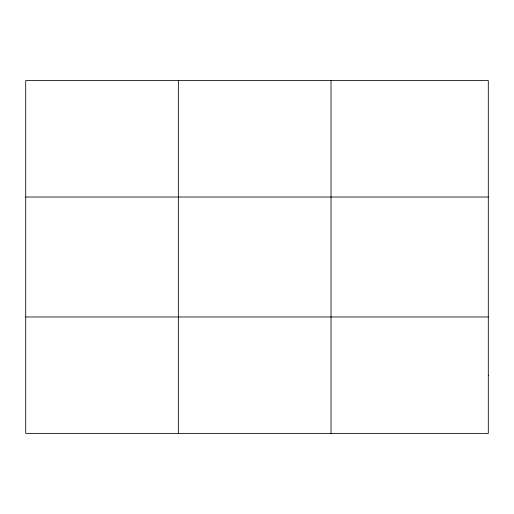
<?xml version="1.0" encoding="UTF-8"?>
<svg xmlns="http://www.w3.org/2000/svg" width="514" height="514" viewBox="0 0 514 514"><rect width="100%" height="100%" fill="white"/><g stroke="black" fill="none" stroke-linecap="round" stroke-linejoin="round"><path stroke-width="0.77" d="M178.358 80.582L178.358 433.418M331.016 80.582L331.016 433.418M25.7 197.016L488.3 197.016M25.7 316.984L488.3 316.984M488.3 375.201L488.3 433.418L25.7 433.418L25.7 80.582L488.3 80.582L488.3 375.201"/></g></svg>
